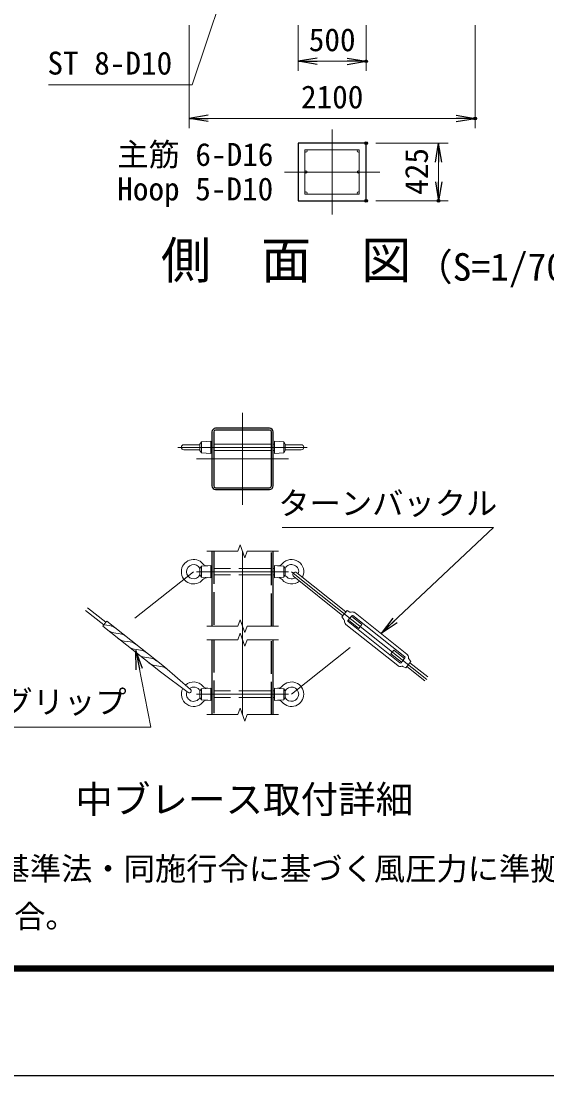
# Model space of a CAD drawing. Units: millimetres, scale not verified. Extents: x -14700 to 14700, y -10395 to 10395.
# Drawn here: x 3248 to 7107, y -10395 to -2646 of the extents above; entities that cross this region are included whole.
import ezdxf
from ezdxf.enums import TextEntityAlignment as Align

# ---------------------------------------------------------------- set-up
doc = ezdxf.new("R2010")
doc.units = ezdxf.units.MM
doc.header["$LTSCALE"] = 40
doc.header["$PDMODE"] = 32
doc.header["$PDSIZE"] = 20
doc.linetypes.add('DASHED', pattern=[7.5, 6, -1.5])
doc.linetypes.add('USER1', pattern=[50.8, 31.75, -6.35, 6.35, -6.35])
for name, color, linetype, lineweight in [('0-0_D-TTL-TXT', 7, 'Continuous', 13), ('0-1_D-STR1', 1, 'Continuous', 25), ('0-2_D-BMK', 2, 'USER1', 13), ('0-3_D-STR3', 3, 'Continuous', 13), ('0-5_D-STR-DIM', 7, 'Continuous', 13), ('0-8_D-STR-TXT', 7, 'Continuous', 13), ('0-B_D-STR4', 7, 'Continuous', 25), ('0-C_D-TTL', 7, 'Continuous', 25)]:
    doc.layers.add(name, color=color, linetype=linetype, lineweight=lineweight)
doc.layers.add('0-6_0', color=7, linetype='Continuous')
doc.layers.add('0-7_Defpoints', color=8, linetype='Continuous')
doc.styles.add('ＭＳ ゴシック', font='')
doc.styles.get('ＭＳ ゴシック').set_extended_font_data('MS Gothic')

# ---------------------------------------------------------------- blocks, each defined once
blk = doc.blocks.new('_Open')
at = {"layer": '0-6_0'}
blk.add_line((-40, 6.67), (0, 0), dxfattribs=at)
blk.add_lwpolyline([(-40, -6.67), (0, 0), (-40, 0)], dxfattribs=at)

msp = doc.modelspace()

# ---------------------------------------------------------------- linework, layer by layer
at = {"layer": '0-1_D-STR1'}
for p, q in [((5071.57, -5637.43), (4675.57, -5637.43)), ((5071.57, -5650.93), (4675.57, -5650.93)), ((4648.57, -5664.43), (4648.57, -6060.43)), ((4662.07, -5664.43), (4662.07, -6060.43)), ((5085.07, -6060.43), (5085.07, -5664.43)), ((5098.57, -6060.43), (5098.57, -5664.43)), ((4675.57, -6073.93), (5071.57, -6073.93)), ((4675.57, -6087.43), (5071.57, -6087.43)), ((4648.57, -6541.09), (4648.57, -7091.09)), ((5098.57, -7091.09), (5098.57, -6541.09)), ((4648.57, -7191.09), (4648.57, -7741.09)), ((5098.57, -7741.09), (5098.57, -7191.09))]:
    msp.add_line(p, q, dxfattribs=at)
at = {"layer": '0-1_D-STR1', "linetype": 'DASHED'}
for p, q in [((4662.07, -6541.09), (4662.07, -7091.09)), ((5085.07, -7091.09), (5085.07, -6541.09)), ((4662.07, -7191.09), (4662.07, -7741.09)), ((5085.07, -7741.09), (5085.07, -7191.09))]:
    msp.add_line(p, q, dxfattribs=at)
at = {"layer": '0-1_D-STR1'}
for centre, radius, start, end in [((4675.57, -5664.43), 27, 90, 180), ((4675.57, -5664.43), 13.5, 90, 180), ((5071.57, -5664.43), 27, 0, 90), ((5071.57, -5664.43), 13.5, 0, 90), ((4675.57, -6060.43), 27, 180, 270), ((4675.57, -6060.43), 13.5, 180, 270), ((5071.57, -6060.43), 13.5, 270, 0), ((5071.57, -6060.43), 27, 270, 0)]:
    msp.add_arc(centre, radius, start, end, dxfattribs=at)
at = {"layer": '0-2_D-BMK'}
for p, q in [((5530.6, -3442.39), (5530.6, -4067.39)), ((5180.6, -3754.89), (5880.6, -3754.89)), ((4873.57, -6199.93), (4873.57, -5524.93)), ((4398.41, -5778.43), (5348.73, -5778.43)), ((5211.07, -5862.43), (4536.07, -5862.43)), ((4873.57, -7741.09), (4873.57, -6541.09)), ((4514.23, -6691.09), (4083.84, -7033.53)), ((4536.07, -6691.09), (5211.07, -6691.09)), ((5232.92, -6691.09), (6364.82, -7591.72)), ((5232.92, -7591.09), (5663.42, -7248.79)), ((4536.07, -7591.09), (5211.07, -7591.09))]:
    msp.add_line(p, q, dxfattribs=at)
at = {"layer": '0-3_D-STR3'}
for p, q in [((4640.23, -5732.04), (4640.23, -5822.04)), ((5106.92, -5732.04), (5106.92, -5822.04)), ((4560.92, -5758.29), (4442.98, -5758.29)), ((4560.92, -5795.79), (4442.98, -5795.79)), ((4560.92, -5753.04), (4560.92, -5801.04)), ((4571.23, -5817.54), (4560.92, -5801.04)), ((4571.23, -5736.54), (4571.23, -5817.54)), ((4648.57, -5753.04), (4640.23, -5753.04)), ((4648.57, -5801.04), (4640.23, -5801.04)), ((4662.07, -5753.04), (5085.07, -5753.04)), ((4662.07, -5801.04), (5085.07, -5801.04)), ((5098.57, -5753.04), (5106.92, -5753.04)), ((5098.57, -5801.04), (5106.92, -5801.04)), ((5175.92, -5736.54), (5175.92, -5817.54)), ((5175.92, -5817.54), (5186.23, -5801.04)), ((5186.23, -5753.04), (5186.23, -5801.04)), ((5186.23, -5758.29), (5304.17, -5758.29)), ((5186.23, -5795.79), (5304.17, -5795.79)), ((4640.23, -5822.04), (4571.23, -5817.54)), ((5106.92, -5822.04), (5175.92, -5817.54)), ((4571.23, -6650.59), (4560.92, -6667.09)), ((4640.23, -6646.09), (4571.23, -6650.59)), ((4571.23, -6731.59), (4571.23, -6650.59)), ((4640.23, -6646.09), (4640.23, -6736.09)), ((5106.92, -6646.09), (5106.92, -6736.09)), ((5175.92, -6650.59), (5175.92, -6731.59)), ((4560.92, -6667.09), (4560.92, -6715.09)), ((4571.23, -6731.59), (4560.92, -6715.09)), ((4640.23, -6736.09), (4571.23, -6731.59)), ((4640.23, -6667.09), (4648.57, -6667.09)), ((4640.23, -6715.09), (4648.57, -6715.09)), ((5098.57, -6667.09), (5106.92, -6667.09)), ((5098.57, -6715.09), (5106.92, -6715.09)), ((5106.92, -6736.09), (5175.92, -6731.59)), ((5175.92, -6731.59), (5186.23, -6715.09)), ((5186.23, -6667.09), (5186.23, -6715.09)), ((5248.71, -6726.65), (5610.22, -7014.3)), ((5271.12, -6698.48), (5632.64, -6986.13)), ((3736.07, -6956.59), (3869.6, -7062.83)), ((3721.13, -6975.37), (3854.65, -7081.61)), ((5602.75, -7023.69), (5640.11, -6976.74)), ((5602.75, -7023.69), (5617.94, -7042.19)), ((5640.11, -6976.74), (5661.55, -6987.39)), ((5647.33, -7049.58), (5675.35, -7014.37)), ((5672.55, -7017.89), (5750.02, -7079.53)), ((5683.78, -7013.41), (6064.08, -7316.01)), ((5699.66, -6993.45), (6079.96, -7296.05)), ((4270.4, -7427.75), (3847.85, -7091.53)), ((3898.85, -7087.46), (3855.4, -7080.96)), ((4300.29, -7390.19), (3877.73, -7053.97)), ((5632.41, -7077.96), (6012.71, -7380.56)), ((5648.29, -7058.01), (6028.59, -7360.61)), ((3973.97, -7147.24), (3928.71, -7140.46)), ((4049.09, -7207.01), (4003.83, -7200.24)), ((4124.21, -7266.78), (4078.95, -7260.01)), ((5962.36, -7294.49), (5984.77, -7266.32)), ((5984.77, -7266.32), (6062.24, -7327.96)), ((4199.33, -7326.55), (4154.07, -7319.78)), ((5962.36, -7294.49), (6039.82, -7356.13)), ((6037.02, -7359.65), (6065.04, -7324.44)), ((6102.15, -7359.71), (6233.49, -7464.22)), ((4274.45, -7386.32), (4229.19, -7379.55)), ((4270.4, -7427.75), (4475.3, -7577.37)), ((4300.29, -7390.19), (4492.11, -7556.24)), ((6072.26, -7397.27), (6050.83, -7386.63)), ((6079.73, -7387.88), (6211.07, -7492.39)), ((4571.23, -7550.59), (4560.92, -7567.09)), ((4560.92, -7567.09), (4560.92, -7615.09)), ((4640.23, -7546.09), (4571.23, -7550.59)), ((4571.23, -7631.59), (4571.23, -7550.59)), ((4640.23, -7546.09), (4640.23, -7636.09)), ((4640.23, -7567.09), (4648.57, -7567.09)), ((5098.57, -7567.09), (5106.92, -7567.09)), ((5106.92, -7546.09), (5106.92, -7636.09)), ((5106.92, -7546.09), (5175.92, -7550.59)), ((5175.92, -7550.59), (5175.92, -7631.59)), ((5175.92, -7550.59), (5186.23, -7567.09)), ((5186.23, -7567.09), (5186.23, -7615.09)), ((4571.23, -7631.59), (4560.92, -7615.09)), ((4640.23, -7636.09), (4571.23, -7631.59)), ((4640.23, -7615.09), (4648.57, -7615.09)), ((5098.57, -7615.09), (5106.92, -7615.09)), ((5106.92, -7636.09), (5175.92, -7631.59)), ((5175.92, -7631.59), (5186.23, -7615.09))]:
    msp.add_line(p, q, dxfattribs=at)
at = {"layer": '0-3_D-STR3', "linetype": 'DASHED'}
for p, q in [((5085.07, -6667.09), (4662.07, -6667.09)), ((5085.07, -6715.09), (4662.07, -6715.09)), ((5085.07, -7567.09), (4662.07, -7567.09)), ((5085.07, -7615.09), (4662.07, -7615.09))]:
    msp.add_line(p, q, dxfattribs=at)
at = {"layer": '0-3_D-STR3'}
msp.add_lwpolyline([(5330.6, -3592.39), (5330.6, -3917.39), (5730.6, -3917.39), (5730.6, -3592.39)], close=True, dxfattribs=at)
for points in [[(4640.23, -5732.04), (4571.23, -5736.54), (4560.92, -5753.04)], [(5106.92, -5732.04), (5175.92, -5736.54), (5186.23, -5753.04)], [(5106.92, -6646.09), (5175.92, -6650.59), (5186.23, -6667.09)], [(5650.13, -7046.06), (5727.6, -7107.7), (5750.02, -7079.53)], [(6072.26, -7397.27), (6109.62, -7350.32), (6094.43, -7331.83)]]:
    msp.add_lwpolyline(points, dxfattribs=at)
for centre in [(5338.6, -3600.39), (5722.6, -3600.39), (5338.6, -3754.89), (5722.6, -3754.89), (5338.6, -3909.39), (5722.6, -3909.39)]:
    msp.add_circle(centre, 8, dxfattribs=at)
for centre, radius, start, end in [((4442.98, -5777.04), 18.75, 90, 270), ((5304.17, -5777.04), 18.75, 270, 90), ((4514.23, -6691.09), 90, 40.33299, 319.66701), ((4514.23, -6691.09), 52.5, 27.20289, 332.79711), ((4614.85, -6605.65), 42, 220.33299, 273.7314), ((5132.3, -6605.65), 42, 266.2686, 319.66701), ((5232.92, -6691.09), 90, 333.02839, 139.66701), ((5232.92, -6691.09), 52.5, 341.54247, 152.79711), ((4614.85, -6776.52), 42, 86.2686, 139.66701), ((5132.3, -6776.52), 42, 40.33299, 93.7314), ((5232.92, -6691.09), 52.5, 207.20289, 301.44039), ((5259.92, -6712.57), 18, 51.49143, 231.49143), ((5232.92, -6691.09), 90, 220.33299, 309.95447), ((5608.67, -7049.81), 12, 355.37255, 39.39218), ((5652.02, -7053.31), 31.5, 175.37255, 231.49143), ((5652.02, -7053.31), 6, 141.49143, 231.49143), ((5666.88, -6976.64), 12, 243.59068, 287.61032), ((5680.04, -7018.1), 31.5, 51.49143, 107.61032), ((5680.04, -7018.1), 6, 51.49143, 141.49143), ((4127.57, -7283.43), 339.21, 137.43473, 145.54859), ((3942.02, -7051.46), 90, 231.49173, 261.49182), ((3885.53, -7176.47), 90, 49.121, 81.49181), ((4017.15, -7111.23), 90, 231.49173, 261.49182), ((3960.65, -7236.24), 90, 49.121, 81.49181), ((4092.27, -7171), 90, 231.49054, 261.49036), ((4035.77, -7296.01), 90, 49.11991, 81.49181), ((4110.89, -7355.79), 90, 49.12006, 81.49181), ((4167.39, -7230.77), 90, 231.49173, 261.49182), ((4242.51, -7290.54), 90, 231.49173, 261.49182), ((4186.01, -7415.56), 90, 49.121, 81.49181), ((6032.33, -7355.91), 6, 231.49143, 321.49143), ((6060.35, -7320.7), 6, 321.49143, 51.49143), ((6060.35, -7320.7), 31.5, 355.37255, 51.49143), ((6103.7, -7324.21), 12, 175.37255, 219.39218), ((4261.13, -7475.33), 90, 49.11991, 81.49037), ((6032.33, -7355.91), 31.5, 231.49143, 287.61032), ((6045.49, -7397.38), 12, 63.59068, 107.61032), ((4514.23, -7591.09), 90, 40.33299, 131.53741), ((5232.92, -7591.09), 90, 220.33299, 139.66701), ((4514.23, -7591.09), 90, 151.44538, 319.66701), ((4514.23, -7591.09), 52.5, 156.93654, 332.79711), ((4483.71, -7566.8), 13.5, 231.48971, 51.48971), ((4514.23, -7591.09), 52.5, 27.20289, 126.04626), ((4614.85, -7505.65), 42, 220.33299, 273.7314), ((5132.3, -7505.65), 42, 266.2686, 319.66701), ((5232.92, -7591.09), 52.5, 207.20289, 152.79711), ((4614.85, -7676.52), 42, 86.2686, 139.66701), ((5132.3, -7676.52), 42, 40.33299, 93.7314)]:
    msp.add_arc(centre, radius, start, end, dxfattribs=at)
at = {"layer": '0-5_D-STR-DIM'}
for p, q in [((4480.6, -2676.26), (4480.6, -3431.6)), ((5280.6, -2676.26), (5280.6, -3011.6)), ((5780.6, -2676.26), (5780.6, -3011.6)), ((6580.6, -2676.26), (6580.6, -3431.6)), ((5420.6, -2941.6), (5640.6, -2941.6)), ((4620.6, -3361.6), (6440.6, -3361.6)), ((5850.6, -3542.39), (6382.7, -3542.39)), ((6312.7, -3682.39), (6312.7, -3827.39)), ((5850.6, -3967.39), (6382.7, -3967.39)), ((4856.26, -6493.51), (4838.94, -6541.09)), ((4890.89, -6588.66), (4856.26, -6493.51)), ((4611.07, -6541.09), (4838.94, -6541.09)), ((4908.2, -6541.09), (4890.89, -6588.66)), ((4908.2, -6541.09), (5136.07, -6541.09)), ((4856.26, -7043.51), (4838.94, -7091.09)), ((4890.89, -7138.66), (4856.26, -7043.51)), ((4611.07, -7091.09), (4838.94, -7091.09)), ((4908.2, -7091.09), (4890.89, -7138.66)), ((4908.2, -7091.09), (5136.07, -7091.09)), ((4611.07, -7191.09), (4838.94, -7191.09)), ((4856.26, -7143.51), (4838.94, -7191.09)), ((4890.89, -7238.66), (4856.26, -7143.51)), ((4908.2, -7191.09), (4890.89, -7238.66)), ((4908.2, -7191.09), (5136.07, -7191.09)), ((4611.07, -7741.09), (4838.94, -7741.09)), ((4856.26, -7693.51), (4838.94, -7741.09)), ((4890.89, -7788.66), (4856.26, -7693.51)), ((4908.2, -7741.09), (4890.89, -7788.66)), ((4908.2, -7741.09), (5136.07, -7741.09))]:
    msp.add_line(p, q, dxfattribs=at)
at = {"layer": '0-7_Defpoints'}
for p in [(5780.6, -2941.6), (6580.6, -3361.6), (5780.6, -3542.39), (5780.6, -3967.39), (6312.7, -3967.39)]:
    msp.add_point(p, dxfattribs=at)
at = {"layer": '0-8_D-STR-TXT'}
for points in [[(3449.96, -3114.16), (4502.84, -3114.16), (4824.96, -2158.15)], [(5163.79, -6366.79), (6715.37, -6366.79), (5891.26, -7143.38)], [(2654.48, -7832.96), (4199.85, -7832.96), (4089.51, -7270.98)]]:
    msp.add_lwpolyline(points, dxfattribs=at)
at = {"layer": '0-B_D-STR4'}
msp.add_lwpolyline([(5280.6, -3542.39), (5280.6, -3967.39), (5780.6, -3967.39), (5780.6, -3542.39)], close=True, dxfattribs=at)
at = {"layer": '0-C_D-TTL', "color": 2}
msp.add_lwpolyline([(-14700, 10395), (14700, 10395), (14700, -10395), (-14700, -10395)], close=True, dxfattribs=at)
at = {"layer": '0-C_D-TTL'}
for points in [[(-13755, 9625), (13755, 9625), (13755, -9625), (-13755, -9625)], [(-13746.25, 9616.25), (13746.25, 9616.25), (13746.25, -9616.25), (-13746.25, -9616.25)], [(-13737.5, 9607.5), (13737.5, 9607.5), (13737.5, -9607.5), (-13737.5, -9607.5)], [(-13728.75, 9598.75), (13728.75, 9598.75), (13728.75, -9598.75), (-13728.75, -9598.75)], [(-13720, 9590), (13720, 9590), (13720, -9590), (-13720, -9590)]]:
    msp.add_lwpolyline(points, close=True, dxfattribs=at)

# ---------------------------------------------------------------- block references
at = {"layer": '0-5_D-STR-DIM', "xscale": 3.5, "yscale": 3.5}
for p, rotation in [((5280.6, -2941.6), 180), ((4480.6, -3361.6), 180), ((6312.7, -3542.39), 90), ((6312.7, -3967.39), 270)]:
    msp.add_blockref('_Open', p, dxfattribs=dict(at, rotation=rotation))
for p in [(5780.6, -2941.6), (6580.6, -3361.6)]:
    msp.add_blockref('_Open', p, dxfattribs=at)
at = {"layer": '0-8_D-STR-TXT', "xscale": 3.5, "yscale": 3.5}
for p, rotation in [((5889.81, -7144.75), 223.29944), ((4089.13, -7269.02), 101.10829)]:
    msp.add_blockref('_Open', p, dxfattribs=dict(at, rotation=rotation))

# ---------------------------------------------------------------- texts
at = {"layer": '0-0_D-TTL-TXT', "style": 'ＭＳ ゴシック'}
for s, height, p in [('側\u3000面\u3000図', 269.5, (4274.13, -4618.1)), ('（S=1/70）', 202.1, (6140.23, -4613.67)), ('中ブレース取付詳細', 202.1, (3645.55, -8525.12)), ('（設計条件）風荷重：昭和57年改正 建築基準法・同施行令に基づく風圧力に準拠。', 168.3, (-1163.57, -9007.61)), ('（基礎条件）長期許容地耐力49kN/㎡ の場合。', 168.3, (-1163.57, -9357.61))]:
    msp.add_text(s, height=height, dxfattribs=at).set_placement(p, align=Align.BOTTOM_LEFT)
at = {"layer": '0-5_D-STR-DIM', "style": 'ＭＳ ゴシック'}
for s, p in [('500', (5359.53, -2917.98)), ('2100', (5302.22, -3337.98))]:
    msp.add_text(s, height=168.3, dxfattribs=at).set_placement(p, align=Align.BOTTOM_LEFT)
msp.add_text('425', height=168.3, rotation=90, dxfattribs=at).set_placement((6284.44, -3922.36), align=Align.BOTTOM_LEFT)
at = {"layer": '0-8_D-STR-TXT', "style": 'ＭＳ ゴシック'}
for s, p in [('ST 8-D10', (3441.07, -3089.66)), ('主筋 6-D16', (3953.59, -3760.63)), ('Hoop 5-D10', (3953.59, -4013.8)), ('ターンバックル', (5136.25, -6323.19)), ('巻付グリップ', (2644.71, -7782.24))]:
    msp.add_text(s, height=168.3, dxfattribs=at).set_placement(p, align=Align.BOTTOM_LEFT)

doc.saveas('drawing.dxf')
